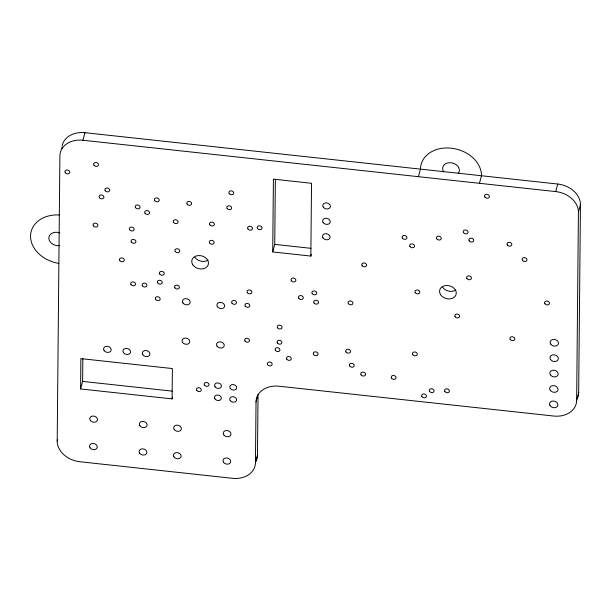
<?xml version="1.0" encoding="UTF-8"?>
<svg xmlns="http://www.w3.org/2000/svg" width="611" height="611" viewBox="0 0 611 611"><rect width="100%" height="100%" fill="white"/><g stroke="black" fill="none" stroke-linecap="round" stroke-linejoin="round"><path stroke-width="0.92" d="M57.197 441.058L59.886 155.958A23.187 17.971 15 0 1 82.936 140.247L555.72 191.587A23.187 17.971 15 0 1 578.426 212.269L576.654 400.312A23.187 17.971 15 0 1 553.604 416.03L279.082 386.221A23.187 17.971 15 0 0 256.032 401.931L255.459 462.588A23.187 17.971 15 0 1 232.409 478.306L79.904 461.74A23.187 17.971 15 0 1 57.197 441.058L57.648 439.385M80.591 388.947L80.873 358.619L172.378 368.555L172.096 398.891L80.591 388.947L82.615 381.401L82.829 358.649M255.673 461.817A23.187 17.971 15 0 0 257.483 455.042L258.056 394.378L256.032 401.931M272.72 251.938L273.407 179.145L311.534 183.285L310.846 256.078L272.72 251.938L274.736 244.385L275.355 179.16M577.403 398.479A23.187 17.971 15 0 0 578.67 392.766L580.45 204.716A23.187 17.971 15 0 0 557.744 184.033L84.96 132.694A23.187 17.971 15 0 0 62.131 146.052M82.936 140.247L84.96 132.694M172.096 398.891L172.546 397.211M255.459 462.588L257.483 455.042M310.846 256.078L311.297 254.397M418.459 176.678L420.483 169.132A30.917 23.959 15 0 1 451.216 148.183A30.917 23.959 15 0 1 481.491 175.754L479.467 183.308M555.72 191.587L557.744 184.033M578.426 212.269L580.45 204.716M576.654 400.312L578.67 392.766M274.736 244.385L311.007 248.326M82.615 381.401L172.233 391.132M443.723 171.958A8.501 6.591 15 0 1 451.078 162.74A8.501 6.591 15 0 1 458.25 173.539M455.814 290.026A8.501 6.591 15 0 1 442.631 287.208M208.015 260.08A8.501 6.591 15 0 1 194.833 257.269M61.91 148.412A23.187 17.971 15 0 1 61.971 147.22M58.832 263.394A30.917 23.959 15 0 1 30.55 236.083A30.917 23.959 15 0 1 59.282 214.973M59.779 245.614A8.501 6.591 15 0 1 48.849 238.076A8.501 6.591 15 0 1 59.901 232.921M469.187 240.841A2.459 1.902 15 0 0 473.388 241.299A2.459 1.902 15 0 0 471.318 238.175A2.459 1.902 15 0 0 469.187 240.841M231.966 303.125A2.459 1.902 15 0 0 236.167 303.583A2.459 1.902 15 0 0 234.089 300.459A2.459 1.902 15 0 0 231.966 303.125M510.238 339.418A2.459 1.902 15 0 0 514.439 339.876A2.459 1.902 15 0 0 512.369 336.753A2.459 1.902 15 0 0 510.238 339.418M544.928 303.713A2.459 1.902 15 0 0 549.129 304.171A2.459 1.902 15 0 0 547.051 301.047A2.459 1.902 15 0 0 544.928 303.713M209.802 224.817A2.459 1.902 15 0 0 214.003 225.276A2.459 1.902 15 0 0 211.933 222.152A2.459 1.902 15 0 0 209.802 224.817M440.607 294.762A8.501 6.591 15 0 0 455.134 296.343A8.501 6.591 15 0 0 447.97 285.543A8.501 6.591 15 0 0 440.607 294.762M135.543 207.648A2.459 1.902 15 0 0 139.743 208.099A2.459 1.902 15 0 0 137.666 204.983A2.459 1.902 15 0 0 135.543 207.648M139.606 453.141A3.926 3.04 15 0 0 146.319 453.866A3.926 3.04 15 0 0 143.005 448.879A3.926 3.04 15 0 0 139.606 453.141M463.543 232.638A2.459 1.902 15 0 0 467.743 233.096A2.459 1.902 15 0 0 465.666 229.973A2.459 1.902 15 0 0 463.543 232.638M142.432 285.818A2.459 1.902 15 0 0 146.632 286.269A2.459 1.902 15 0 0 144.563 283.153A2.459 1.902 15 0 0 142.432 285.818M507.313 244.98A2.459 1.902 15 0 0 511.514 245.439A2.459 1.902 15 0 0 509.444 242.315A2.459 1.902 15 0 0 507.313 244.98M522.436 260.286A2.459 1.902 15 0 0 526.636 260.744A2.459 1.902 15 0 0 524.566 257.621A2.459 1.902 15 0 0 522.436 260.286M192.809 264.815A8.501 6.591 15 0 0 207.335 266.396A8.501 6.591 15 0 0 200.164 255.597A8.501 6.591 15 0 0 192.809 264.815M402.42 238.145A2.459 1.902 15 0 0 406.62 238.603A2.459 1.902 15 0 0 404.551 235.479A2.459 1.902 15 0 0 402.42 238.145M196.788 390.391A2.459 1.902 15 0 0 200.988 390.849A2.459 1.902 15 0 0 198.919 387.725A2.459 1.902 15 0 0 196.788 390.391M229.186 193.527A2.459 1.902 15 0 0 233.379 193.985A2.459 1.902 15 0 0 231.309 190.861A2.459 1.902 15 0 0 229.186 193.527M291.332 280.732A2.459 1.902 15 0 0 295.533 281.19A2.459 1.902 15 0 0 293.463 278.066A2.459 1.902 15 0 0 291.332 280.732M409.973 246.554A2.459 1.902 15 0 0 414.174 247.012A2.459 1.902 15 0 0 412.104 243.888A2.459 1.902 15 0 0 409.973 246.554M139.866 425.707A3.926 3.04 15 0 0 146.579 426.432A3.926 3.04 15 0 0 143.264 421.453A3.926 3.04 15 0 0 139.866 425.707M227.132 208.481A2.459 1.902 15 0 0 231.332 208.939A2.459 1.902 15 0 0 229.262 205.815A2.459 1.902 15 0 0 227.132 208.481M182.918 302.926A3.926 3.04 15 0 0 189.624 303.652A3.926 3.04 15 0 0 186.317 298.672A3.926 3.04 15 0 0 182.918 302.926M455.111 316.735A2.459 1.902 15 0 0 459.312 317.193A2.459 1.902 15 0 0 457.242 314.069A2.459 1.902 15 0 0 455.111 316.735M99.379 197.643A2.459 1.902 15 0 0 103.58 198.101A2.459 1.902 15 0 0 101.502 194.978A2.459 1.902 15 0 0 99.379 197.643M155.668 299.398A2.459 1.902 15 0 0 159.868 299.856A2.459 1.902 15 0 0 157.791 296.732A2.459 1.902 15 0 0 155.668 299.398M484.867 197.002A2.459 1.902 15 0 0 489.067 197.46A2.459 1.902 15 0 0 486.998 194.336A2.459 1.902 15 0 0 484.867 197.002M174.861 287.819A2.459 1.902 15 0 0 179.061 288.277A2.459 1.902 15 0 0 176.984 285.154A2.459 1.902 15 0 0 174.861 287.819M298.802 298.244A2.459 1.902 15 0 0 303.003 298.695A2.459 1.902 15 0 0 300.933 295.579A2.459 1.902 15 0 0 298.802 298.244M247.333 292.654A2.459 1.902 15 0 0 251.533 293.104A2.459 1.902 15 0 0 249.456 289.988A2.459 1.902 15 0 0 247.333 292.654M187.096 204.135A2.459 1.902 15 0 0 191.296 204.593A2.459 1.902 15 0 0 189.227 201.47A2.459 1.902 15 0 0 187.096 204.135M346.002 351.944A2.459 1.902 15 0 0 350.202 352.402A2.459 1.902 15 0 0 348.133 349.278A2.459 1.902 15 0 0 346.002 351.944M145.028 213.231A2.459 1.902 15 0 0 149.229 213.69A2.459 1.902 15 0 0 147.159 210.566A2.459 1.902 15 0 0 145.028 213.231M286.78 359.176A2.459 1.902 15 0 0 290.973 359.635A2.459 1.902 15 0 0 288.904 356.511A2.459 1.902 15 0 0 286.78 359.176M429.602 391.384A2.459 1.902 15 0 0 433.795 391.842A2.459 1.902 15 0 0 431.725 388.718A2.459 1.902 15 0 0 429.602 391.384M444.861 391.521A2.459 1.902 15 0 0 449.062 391.979A2.459 1.902 15 0 0 446.992 388.856A2.459 1.902 15 0 0 444.861 391.521M204.471 385.151A2.459 1.902 15 0 0 208.672 385.61A2.459 1.902 15 0 0 206.602 382.486A2.459 1.902 15 0 0 204.471 385.151M391.559 378.148A2.459 1.902 15 0 0 395.76 378.599A2.459 1.902 15 0 0 393.683 375.482A2.459 1.902 15 0 0 391.559 378.148M361.055 374.833A2.459 1.902 15 0 0 365.256 375.291A2.459 1.902 15 0 0 363.178 372.168A2.459 1.902 15 0 0 361.055 374.833M267.641 364.691A2.459 1.902 15 0 0 271.842 365.141A2.459 1.902 15 0 0 269.772 362.025A2.459 1.902 15 0 0 267.641 364.691M244.965 340.976A2.459 1.902 15 0 0 249.166 341.427A2.459 1.902 15 0 0 247.096 338.311A2.459 1.902 15 0 0 244.965 340.976M131.396 242.109A2.459 1.902 15 0 0 135.596 242.567A2.459 1.902 15 0 0 133.526 239.443A2.459 1.902 15 0 0 131.396 242.109M130.998 284.573A2.459 1.902 15 0 0 135.199 285.031A2.459 1.902 15 0 0 133.122 281.908A2.459 1.902 15 0 0 130.998 284.573M157.73 282.924A2.459 1.902 15 0 0 161.93 283.374A2.459 1.902 15 0 0 159.861 280.258A2.459 1.902 15 0 0 157.73 282.924M314.023 302.934A2.459 1.902 15 0 0 318.224 303.384A2.459 1.902 15 0 0 316.154 300.268A2.459 1.902 15 0 0 314.023 302.934M159.723 274.034A2.459 1.902 15 0 0 163.924 274.484A2.459 1.902 15 0 0 161.846 271.368A2.459 1.902 15 0 0 159.723 274.034M93.957 165.176A2.459 1.902 15 0 0 98.157 165.634A2.459 1.902 15 0 0 96.087 162.511A2.459 1.902 15 0 0 93.957 165.176M105.168 190.685A2.459 1.902 15 0 0 109.369 191.144A2.459 1.902 15 0 0 107.292 188.02A2.459 1.902 15 0 0 105.168 190.685M154.69 200.614A2.459 1.902 15 0 0 158.891 201.072A2.459 1.902 15 0 0 156.821 197.949A2.459 1.902 15 0 0 154.69 200.614M436.766 238.84A2.459 1.902 15 0 0 440.966 239.298A2.459 1.902 15 0 0 438.889 236.174A2.459 1.902 15 0 0 436.766 238.84M421.918 396.623A2.459 1.902 15 0 0 426.119 397.081A2.459 1.902 15 0 0 424.042 393.958A2.459 1.902 15 0 0 421.918 396.623M119.771 260.584A2.459 1.902 15 0 0 123.972 261.042A2.459 1.902 15 0 0 121.902 257.918A2.459 1.902 15 0 0 119.771 260.584M362.086 265.648A2.459 1.902 15 0 0 366.287 266.098A2.459 1.902 15 0 0 364.209 262.982A2.459 1.902 15 0 0 362.086 265.648M175.204 251.419A2.459 1.902 15 0 0 179.405 251.877A2.459 1.902 15 0 0 177.327 248.753A2.459 1.902 15 0 0 175.204 251.419M173.57 222.404A2.459 1.902 15 0 0 177.77 222.855A2.459 1.902 15 0 0 175.693 219.739A2.459 1.902 15 0 0 173.57 222.404M65.262 172.692A2.459 1.902 15 0 0 69.463 173.142A2.459 1.902 15 0 0 67.386 170.026A2.459 1.902 15 0 0 65.262 172.692M129.608 229.774A2.459 1.902 15 0 0 133.809 230.225A2.459 1.902 15 0 0 131.732 227.109A2.459 1.902 15 0 0 129.608 229.774M93.384 225.841A2.459 1.902 15 0 0 97.584 226.291A2.459 1.902 15 0 0 95.515 223.175A2.459 1.902 15 0 0 93.384 225.841M247.929 228.957A2.459 1.902 15 0 0 252.129 229.415A2.459 1.902 15 0 0 250.059 226.291A2.459 1.902 15 0 0 247.929 228.957M312.206 293.624A2.459 1.902 15 0 0 316.406 294.082A2.459 1.902 15 0 0 314.329 290.958A2.459 1.902 15 0 0 312.206 293.624M257.475 228.476A2.459 1.902 15 0 0 261.676 228.934A2.459 1.902 15 0 0 259.606 225.81A2.459 1.902 15 0 0 257.475 228.476M209.634 243.018A2.459 1.902 15 0 0 213.835 243.476A2.459 1.902 15 0 0 211.757 240.352A2.459 1.902 15 0 0 209.634 243.018M313.535 354.495A2.459 1.902 15 0 0 317.735 354.945A2.459 1.902 15 0 0 315.666 351.829A2.459 1.902 15 0 0 313.535 354.495M245.294 306.096A2.459 1.902 15 0 0 249.494 306.546A2.459 1.902 15 0 0 247.424 303.43A2.459 1.902 15 0 0 245.294 306.096M275.408 350.347A2.459 1.902 15 0 0 279.609 350.806A2.459 1.902 15 0 0 277.539 347.682A2.459 1.902 15 0 0 275.408 350.347M415.266 292.669A2.459 1.902 15 0 0 419.467 293.127A2.459 1.902 15 0 0 417.389 290.004A2.459 1.902 15 0 0 415.266 292.669M466.926 278.547A2.459 1.902 15 0 0 471.119 279.006A2.459 1.902 15 0 0 469.049 275.882A2.459 1.902 15 0 0 466.926 278.547M277.386 342.977A2.459 1.902 15 0 0 281.587 343.435A2.459 1.902 15 0 0 279.517 340.312A2.459 1.902 15 0 0 277.386 342.977M277.531 327.809A2.459 1.902 15 0 0 281.732 328.267A2.459 1.902 15 0 0 279.662 325.144A2.459 1.902 15 0 0 277.531 327.809M412.769 354.64A2.459 1.902 15 0 0 416.969 355.098A2.459 1.902 15 0 0 414.9 351.974A2.459 1.902 15 0 0 412.769 354.64M349.691 366.004A2.459 1.902 15 0 0 353.891 366.463A2.459 1.902 15 0 0 351.814 363.339A2.459 1.902 15 0 0 349.691 366.004M348.369 303.621A2.459 1.902 15 0 0 352.57 304.079A2.459 1.902 15 0 0 350.493 300.956A2.459 1.902 15 0 0 348.369 303.621M104.061 350.515A3.865 2.994 15 0 0 110.66 351.226A3.865 2.994 15 0 0 107.399 346.322A3.865 2.994 15 0 0 104.061 350.515M142.798 354.716A3.865 2.994 15 0 0 149.397 355.434A3.865 2.994 15 0 0 146.144 350.531A3.865 2.994 15 0 0 142.798 354.716M123.43 352.616A3.865 2.994 15 0 0 130.028 353.334A3.865 2.994 15 0 0 126.767 348.423A3.865 2.994 15 0 0 123.43 352.616M323.272 207.091A3.865 2.994 15 0 0 329.871 207.809A3.865 2.994 15 0 0 326.61 202.898A3.865 2.994 15 0 0 323.272 207.091M322.975 237.9A3.865 2.994 15 0 0 329.581 238.618A3.865 2.994 15 0 0 326.32 233.715A3.865 2.994 15 0 0 322.975 237.9M323.12 222.496A3.865 2.994 15 0 0 329.726 223.214A3.865 2.994 15 0 0 326.465 218.303A3.865 2.994 15 0 0 323.12 222.496M217.027 346.109A3.926 3.04 15 0 0 223.741 346.842A3.926 3.04 15 0 0 220.426 341.855A3.926 3.04 15 0 0 217.027 346.109M217.401 306.669A3.926 3.04 15 0 0 224.107 307.402A3.926 3.04 15 0 0 220.8 302.414A3.926 3.04 15 0 0 217.401 306.669M182.544 342.366A3.926 3.04 15 0 0 189.257 343.099A3.926 3.04 15 0 0 185.943 338.112A3.926 3.04 15 0 0 182.544 342.366M90.283 420.322A3.926 3.04 15 0 0 96.996 421.048A3.926 3.04 15 0 0 93.682 416.068A3.926 3.04 15 0 0 90.283 420.322M90.023 447.756A3.926 3.04 15 0 0 96.737 448.482A3.926 3.04 15 0 0 93.422 443.494A3.926 3.04 15 0 0 90.023 447.756M223.748 434.818A3.926 3.04 15 0 0 230.454 435.544A3.926 3.04 15 0 0 227.147 430.556A3.926 3.04 15 0 0 223.748 434.818M174.166 429.434A3.926 3.04 15 0 0 180.871 430.159A3.926 3.04 15 0 0 177.564 425.172A3.926 3.04 15 0 0 174.166 429.434M223.489 462.244A3.926 3.04 15 0 0 230.194 462.978A3.926 3.04 15 0 0 226.887 457.99A3.926 3.04 15 0 0 223.489 462.244M173.906 456.86A3.926 3.04 15 0 0 180.619 457.593A3.926 3.04 15 0 0 177.305 452.606A3.926 3.04 15 0 0 173.906 456.86M550.213 390.246A4.254 3.292 15 0 0 557.476 391.04A4.254 3.292 15 0 0 553.887 385.64A4.254 3.292 15 0 0 550.213 390.246M550.358 374.841A4.254 3.292 15 0 0 557.622 375.628A4.254 3.292 15 0 0 554.032 370.228A4.254 3.292 15 0 0 550.358 374.841M550.503 359.436A4.254 3.292 15 0 0 557.767 360.223A4.254 3.292 15 0 0 554.177 354.823A4.254 3.292 15 0 0 550.503 359.436M550.06 405.658A4.254 3.292 15 0 0 557.331 406.445A4.254 3.292 15 0 0 553.742 401.045A4.254 3.292 15 0 0 550.06 405.658M550.648 344.024A4.254 3.292 15 0 0 557.912 344.818A4.254 3.292 15 0 0 554.322 339.418A4.254 3.292 15 0 0 550.648 344.024M214.919 398.83A3.475 2.696 15 0 0 220.861 399.479A3.475 2.696 15 0 0 217.928 395.057A3.475 2.696 15 0 0 214.919 398.83M230.171 400.488A3.475 2.696 15 0 0 236.113 401.137A3.475 2.696 15 0 0 233.181 396.715A3.475 2.696 15 0 0 230.171 400.488M215.034 386.702A3.475 2.696 15 0 0 220.976 387.343A3.475 2.696 15 0 0 218.043 382.929A3.475 2.696 15 0 0 215.034 386.702M230.286 388.359A3.475 2.696 15 0 0 236.228 389.001A3.475 2.696 15 0 0 233.295 384.586A3.475 2.696 15 0 0 230.286 388.359"/></g></svg>
